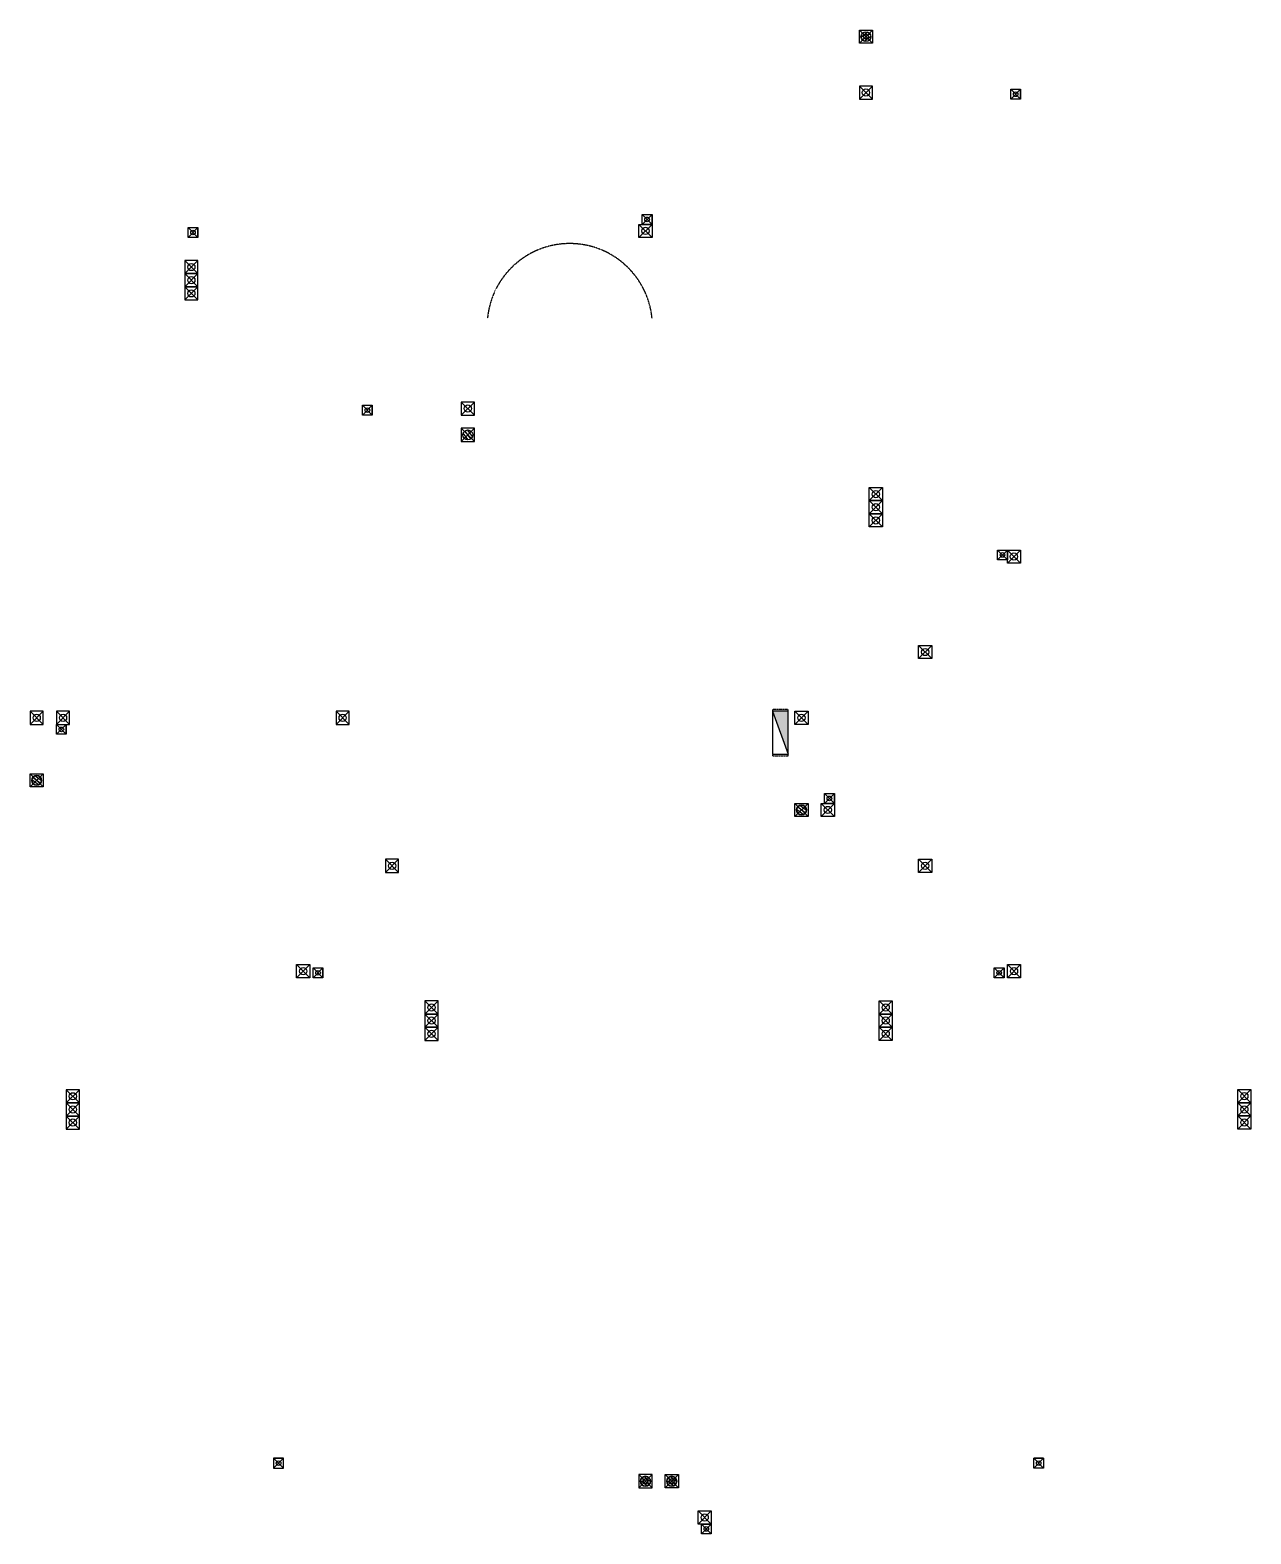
# Model space of a CAD drawing. Header units: millimetres. Extents: x -102565 to 103504, y -132507 to -120.
# Drawn here: x 60908 to 79458, y -92340 to -69491 of the extents above; entities that cross this region are included whole.
import ezdxf

# ---------------------------------------------------------------- set-up
doc = ezdxf.new("R2010")
doc.units = ezdxf.units.MM
doc.header["$LTSCALE"] = 10
doc.linetypes.add('A02-07-G-MAIN-仅13栋楼梯_设计区$0$06b户型$0$HIDDEN2', pattern=[0.1875, 0.125, -0.0625])
doc.linetypes.add('A02-07-MAIN-3F~10F_设计区$0$$0$DASH', pattern=[0.35, 0.25, -0.1])
doc.layers.get('Defpoints').update_dxf_attribs({"color": 9})
for name, color, linetype in [('A02-07-G-MAIN-仅13栋楼梯_设计区$0$A_STAR_LIFT(电梯扶梯)', 1, 'Continuous'), ('A02-07-MAIN-3F~10F_设计区$0$A_INDX(索引)', 1, 'Continuous'), ('A02-07-MAIN-3F~10F_设计区$0$S_DRAI_FLDR（地漏）', 80, 'Continuous'), ('A02-07-MAIN-3F~10F_设计区$0$S_HYDT_BOX（消火栓箱）', 10, 'Continuous'), ('A02-07-MAIN-3F~10F_设计区$0$S_WSD_VERT_PIPE（给排水立管）', 210, 'Continuous')]:
    doc.layers.add(name, color=color, linetype=linetype)
doc.layers.add('A02-07-MAIN-3F~10F_设计区$0$S_WSD_ASSI_LINE（给排水辅助线）', color=201, linetype='Continuous', plot=False)
doc.layers.add('A02-07-MAIN-3F~10F_设计区$0$给排水辅助线(立管辅助)', color=8, linetype='Continuous', plot=False)

# ---------------------------------------------------------------- blocks, each defined once
blk = doc.blocks.new('A02-07-MAIN-3F~10F_设计区$0$洗衣机地漏')
at = {"layer": 'A02-07-MAIN-3F~10F_设计区$0$S_DRAI_FLDR（地漏）', "lineweight": -2}
for p, q in [((-75, -7), (26, 70)), ((-26, -70), (75, 7)), ((28, 21), (60, 46)), ((-60, -46), (-28, -21))]:
    blk.add_line(p, q, dxfattribs=at)
for radius in [75, 35]:
    blk.add_circle((0, 0), radius, dxfattribs=at)
blk = doc.blocks.new('A02-07-MAIN-3F~10F_设计区$0$地漏')
at = {"layer": 'A02-07-MAIN-3F~10F_设计区$0$S_DRAI_FLDR（地漏）', "lineweight": -2}
for p, q in [((-75, -7), (26, 70)), ((-60, -46), (60, 46)), ((-26, -70), (75, 7))]:
    blk.add_line(p, q, dxfattribs=at)
blk.add_circle((0, 0), 75, dxfattribs=at)
blk = doc.blocks.new('A02-07-MAIN-3F~10F_设计区$0$消火栓650')
at = {"layer": 'A02-07-MAIN-3F~10F_设计区$0$S_HYDT_BOX（消火栓箱）'}
blk.add_line((-240, 25), (0, 675), dxfattribs=at)
blk.add_lwpolyline([(0, 675), (0, 25), (-240, 25), (-240, 675)], close=True, dxfattribs=at)
blk.add_solid([(-240, 25), (0, 25), (0, 675)], dxfattribs=at)
at = {"layer": 'Defpoints', "color": 3, "linetype": 'A02-07-MAIN-3F~10F_设计区$0$$0$DASH', "ltscale": 0.3}
blk.add_lwpolyline([(-240, 700), (0, 700), (0, 0), (-240, 0)], close=True, dxfattribs=at)
blk = doc.blocks.new('A02-07-MAIN-3F~10F_设计区$0$133333')
at = {"layer": 'A02-07-MAIN-3F~10F_设计区$0$S_DRAI_FLDR（地漏）', "lineweight": -2}
for p, q in [((71214, -69778), (71314, -69700)), ((71229, -69816), (71260, -69792)), ((71262, -69841), (71363, -69764)), ((71316, -69750), (71348, -69725)), ((65246, -75897), (65168, -75796)), ((65284, -75881), (65193, -75762)), ((65309, -75848), (65232, -75747)), ((58714, -81141), (58613, -81064)), ((58747, -81116), (58628, -81025)), ((58762, -81078), (58662, -81000)), ((70335, -81591), (70234, -81514)), ((70368, -81567), (70249, -81475)), ((70383, -81528), (70283, -81451)), ((67964, -91791), (67864, -91714)), ((67911, -91699), (67879, -91675)), ((68013, -91727), (67912, -91650)), ((67998, -91766), (67966, -91742)), ((68364, -91791), (68264, -91714)), ((68311, -91699), (68279, -91675)), ((68413, -91727), (68312, -91650)), ((68398, -91766), (68366, -91742))]:
    blk.add_line(p, q, dxfattribs=at)
for centre, radius in [((71288, -69771), 75), ((71288, -69771), 35), ((65239, -75822), 75), ((58688, -81071), 75), ((70309, -81521), 75), ((67938, -91720), 75), ((67938, -91720), 35), ((68338, -91720), 75), ((68338, -91720), 35)]:
    blk.add_circle(centre, radius, dxfattribs=at)
at = {"layer": 'A02-07-MAIN-3F~10F_设计区$0$S_HYDT_BOX（消火栓箱）'}
blk.add_line((69868, -80021), (70108, -80671), dxfattribs=at)
blk.add_lwpolyline([(70108, -80671), (70108, -80021), (69868, -80021), (69868, -80671)], close=True, dxfattribs=at)
blk.add_solid([(69868, -80021), (70108, -80021), (70108, -80671)], dxfattribs=at)
at = {"layer": 'A02-07-MAIN-3F~10F_设计区$0$S_WSD_VERT_PIPE（给排水立管）'}
for centre, radius in [((71288, -70621), 55), ((73563, -70646), 35), ((67963, -72548), 35), ((61063, -72746), 35), ((67938, -72723), 55), ((61038, -73271), 55), ((61038, -73471), 55), ((61038, -73671), 55), ((65239, -75422), 55), ((63713, -75446), 35), ((71438, -76721), 55), ((71438, -76921), 55), ((71438, -77121), 55), ((73363, -77646), 35), ((73537, -77671), 55), ((72188, -79121), 55), ((58688, -80121), 55), ((59088, -80121), 55), ((63337, -80121), 55), ((70308, -80121), 55), ((59063, -80296), 35), ((70733, -81345), 35), ((70708, -81521), 55), ((64088, -82370), 55), ((72187, -82370), 55), ((62738, -83970), 55), ((62963, -83995), 35), ((73313, -83995), 35), ((73538, -83970), 55), ((64688, -84521), 55), ((71588, -84521), 55), ((64688, -84721), 55), ((71588, -84721), 55), ((64688, -84921), 55), ((71588, -84921), 55), ((59238, -85871), 55), ((77038, -85870), 55), ((59238, -86071), 55), ((77038, -86070), 55), ((59238, -86271), 55), ((77038, -86270), 55), ((62363, -91446), 35), ((73913, -91446), 35), ((68838, -92270), 55), ((68863, -92445), 35)]:
    blk.add_circle(centre, radius, dxfattribs=at)
at = {"layer": 'A02-07-MAIN-3F~10F_设计区$0$给排水辅助线(立管辅助)'}
for points in [[(71388, -69871), (71188, -69871), (71188, -69671), (71388, -69671), (71388, -69871), (71188, -69671), (71388, -69671), (71188, -69871)], [(71188, -70721), (71388, -70721), (71388, -70521), (71188, -70521), (71188, -70721), (71388, -70521), (71188, -70521), (71388, -70721)], [(73488, -70721), (73488, -70571), (73638, -70571), (73638, -70721), (73488, -70721), (73488, -70571), (73638, -70721), (73638, -70571), (73488, -70721)], [(68038, -72823), (67838, -72823), (67838, -72623), (68038, -72623), (68038, -72823), (67838, -72623), (68038, -72623), (67838, -72823)], [(67888, -72623), (67888, -72473), (68038, -72473), (68038, -72623), (67888, -72623), (67888, -72473), (68038, -72623), (68038, -72473), (67888, -72623)], [(60988, -72821), (60988, -72671), (61138, -72671), (61138, -72821), (60988, -72821), (60988, -72671), (61138, -72821), (61138, -72671), (60988, -72821)], [(60938, -73371), (61138, -73371), (61138, -73171), (60938, -73171), (60938, -73371), (61138, -73171), (60938, -73171), (61138, -73371)], [(60938, -73571), (61138, -73571), (61138, -73371), (60938, -73371), (60938, -73571), (61138, -73371), (60938, -73371), (61138, -73571)], [(60938, -73771), (61138, -73771), (61138, -73571), (60938, -73571), (60938, -73771), (61138, -73571), (60938, -73571), (61138, -73771)], [(63638, -75521), (63638, -75371), (63788, -75371), (63788, -75521), (63638, -75521), (63638, -75371), (63788, -75521), (63788, -75371), (63638, -75521)], [(65339, -75522), (65339, -75322), (65139, -75322), (65139, -75522), (65339, -75522), (65139, -75322), (65139, -75522), (65339, -75322)], [(65339, -75922), (65339, -75722), (65139, -75722), (65139, -75922), (65339, -75922), (65139, -75722), (65139, -75922), (65339, -75722)], [(71538, -76821), (71338, -76821), (71338, -76621), (71538, -76621), (71538, -76821), (71338, -76621), (71538, -76621), (71338, -76821)], [(71538, -77021), (71338, -77021), (71338, -76821), (71538, -76821), (71538, -77021), (71338, -76821), (71538, -76821), (71338, -77021)], [(71538, -77221), (71338, -77221), (71338, -77021), (71538, -77021), (71538, -77221), (71338, -77021), (71538, -77021), (71338, -77221)], [(73288, -77721), (73288, -77571), (73438, -77571), (73438, -77721), (73288, -77721), (73288, -77571), (73438, -77721), (73438, -77571), (73288, -77721)], [(73637, -77771), (73437, -77771), (73437, -77571), (73637, -77571), (73637, -77771), (73437, -77571), (73637, -77571), (73437, -77771)], [(72288, -79221), (72088, -79221), (72088, -79021), (72288, -79021), (72288, -79221), (72088, -79021), (72288, -79021), (72088, -79221)], [(58588, -80221), (58788, -80221), (58788, -80021), (58588, -80021), (58588, -80221), (58788, -80021), (58588, -80021), (58788, -80221)], [(58988, -80221), (59188, -80221), (59188, -80021), (58988, -80021), (58988, -80221), (59188, -80021), (58988, -80021), (59188, -80221)], [(63237, -80221), (63437, -80221), (63437, -80021), (63237, -80021), (63237, -80221), (63437, -80021), (63237, -80021), (63437, -80221)], [(70408, -80221), (70208, -80221), (70208, -80021), (70408, -80021), (70408, -80221), (70208, -80021), (70408, -80021), (70208, -80221)], [(58988, -80371), (58988, -80221), (59138, -80221), (59138, -80371), (58988, -80371), (58988, -80221), (59138, -80371), (59138, -80221), (58988, -80371)], [(58788, -81171), (58588, -81171), (58588, -80971), (58788, -80971), (58788, -81171), (58588, -80971), (58788, -80971), (58588, -81171)], [(70658, -81420), (70658, -81270), (70808, -81270), (70808, -81420), (70658, -81420), (70658, -81270), (70808, -81420), (70808, -81270), (70658, -81420)], [(70409, -81621), (70209, -81621), (70209, -81421), (70409, -81421), (70409, -81621), (70209, -81421), (70409, -81421), (70209, -81621)], [(70808, -81621), (70608, -81621), (70608, -81421), (70808, -81421), (70808, -81621), (70608, -81421), (70808, -81421), (70608, -81621)], [(63988, -82470), (64188, -82470), (64188, -82270), (63988, -82270), (63988, -82470), (64188, -82270), (63988, -82270), (64188, -82470)], [(72287, -82470), (72087, -82470), (72087, -82270), (72287, -82270), (72287, -82470), (72087, -82270), (72287, -82270), (72087, -82470)], [(62838, -84070), (62638, -84070), (62638, -83870), (62838, -83870), (62838, -84070), (62638, -83870), (62838, -83870), (62638, -84070)], [(62888, -84070), (62888, -83920), (63038, -83920), (63038, -84070), (62888, -84070), (62888, -83920), (63038, -84070), (63038, -83920), (62888, -84070)], [(73238, -84070), (73238, -83920), (73388, -83920), (73388, -84070), (73238, -84070), (73238, -83920), (73388, -84070), (73388, -83920), (73238, -84070)], [(73638, -84070), (73438, -84070), (73438, -83870), (73638, -83870), (73638, -84070), (73438, -83870), (73638, -83870), (73438, -84070)], [(64588, -84621), (64788, -84621), (64788, -84421), (64588, -84421), (64588, -84621), (64788, -84421), (64588, -84421), (64788, -84621)], [(71688, -84621), (71488, -84621), (71488, -84421), (71688, -84421), (71688, -84621), (71488, -84421), (71688, -84421), (71488, -84621)], [(64588, -84821), (64788, -84821), (64788, -84621), (64588, -84621), (64588, -84821), (64788, -84621), (64588, -84621), (64788, -84821)], [(71688, -84821), (71488, -84821), (71488, -84621), (71688, -84621), (71688, -84821), (71488, -84621), (71688, -84621), (71488, -84821)], [(64588, -85021), (64788, -85021), (64788, -84821), (64588, -84821), (64588, -85021), (64788, -84821), (64588, -84821), (64788, -85021)], [(71688, -85021), (71488, -85021), (71488, -84821), (71688, -84821), (71688, -85021), (71488, -84821), (71688, -84821), (71488, -85021)], [(59138, -85971), (59338, -85971), (59338, -85771), (59138, -85771), (59138, -85971), (59338, -85771), (59138, -85771), (59338, -85971)], [(77138, -85970), (76938, -85970), (76938, -85770), (77138, -85770), (77138, -85970), (76938, -85770), (77138, -85770), (76938, -85970)], [(59138, -86171), (59338, -86171), (59338, -85971), (59138, -85971), (59138, -86171), (59338, -85971), (59138, -85971), (59338, -86171)], [(77138, -86170), (76938, -86170), (76938, -85970), (77138, -85970), (77138, -86170), (76938, -85970), (77138, -85970), (76938, -86170)], [(59138, -86371), (59338, -86371), (59338, -86171), (59138, -86171), (59138, -86371), (59338, -86171), (59138, -86171), (59338, -86371)], [(77138, -86370), (76938, -86370), (76938, -86170), (77138, -86170), (77138, -86370), (76938, -86170), (77138, -86170), (76938, -86370)], [(62288, -91521), (62438, -91521), (62438, -91371), (62288, -91371), (62288, -91521), (62438, -91521), (62288, -91371), (62438, -91371), (62288, -91521)], [(73988, -91521), (73838, -91521), (73838, -91371), (73988, -91371), (73988, -91521), (73838, -91521), (73988, -91371), (73838, -91371), (73988, -91521)], [(67838, -91820), (68038, -91820), (68038, -91620), (67838, -91620), (67838, -91820), (68038, -91620), (67838, -91620), (68038, -91820)], [(68438, -91820), (68238, -91820), (68238, -91620), (68438, -91620), (68438, -91820), (68238, -91620), (68438, -91620), (68238, -91820)], [(68938, -92370), (68738, -92370), (68738, -92170), (68938, -92170), (68938, -92370), (68738, -92170), (68938, -92170), (68738, -92370)], [(68938, -92520), (68788, -92520), (68788, -92370), (68938, -92370), (68938, -92520), (68788, -92520), (68938, -92370), (68788, -92370), (68938, -92520)]]:
    blk.add_lwpolyline(points, dxfattribs=at)
at = {"layer": 'Defpoints', "color": 3, "linetype": 'A02-07-MAIN-3F~10F_设计区$0$$0$DASH', "ltscale": 0.3}
blk.add_lwpolyline([(69868, -80696), (70108, -80696), (70108, -79996), (69868, -79996)], close=True, dxfattribs=at)
at = {"layer": 'A02-07-MAIN-3F~10F_设计区$0$S_DRAI_FLDR（地漏）'}
blk.add_blockref('A02-07-MAIN-3F~10F_设计区$0$洗衣机地漏', (71288, -69771), dxfattribs=at)
at = {"layer": 'A02-07-MAIN-3F~10F_设计区$0$S_DRAI_FLDR（地漏）', "rotation": 90}
blk.add_blockref('A02-07-MAIN-3F~10F_设计区$0$地漏', (65239, -75822), dxfattribs=at)
at = {"layer": 'A02-07-MAIN-3F~10F_设计区$0$S_DRAI_FLDR（地漏）', "xscale": -1}
for name, p in [('A02-07-MAIN-3F~10F_设计区$0$地漏', (58688, -81071)), ('A02-07-MAIN-3F~10F_设计区$0$地漏', (70309, -81521)), ('A02-07-MAIN-3F~10F_设计区$0$洗衣机地漏', (67938, -91720)), ('A02-07-MAIN-3F~10F_设计区$0$洗衣机地漏', (68338, -91720))]:
    blk.add_blockref(name, p, dxfattribs=at)
at = {"layer": 'A02-07-MAIN-3F~10F_设计区$0$S_WSD_ASSI_LINE（给排水辅助线）', "xscale": -1, "rotation": 180}
blk.add_blockref('A02-07-MAIN-3F~10F_设计区$0$消火栓650', (70108, -79996), dxfattribs=at)

msp = doc.modelspace()

# ---------------------------------------------------------------- linework, layer by layer
at = {"layer": 'A02-07-G-MAIN-仅13栋楼梯_设计区$0$A_STAR_LIFT(电梯扶梯)', "color": 1, "linetype": 'A02-07-G-MAIN-仅13栋楼梯_设计区$0$06b户型$0$HIDDEN2'}
msp.add_arc((69108.2, -73991.4), 1256.3, 5.73273, 174.26727, dxfattribs=at)

# ---------------------------------------------------------------- block references
at = {"layer": 'A02-07-MAIN-3F~10F_设计区$0$A_INDX(索引)'}
msp.add_blockref('A02-07-MAIN-3F~10F_设计区$0$133333', (2320.4, 180), dxfattribs=at)

doc.saveas('drawing.dxf')
